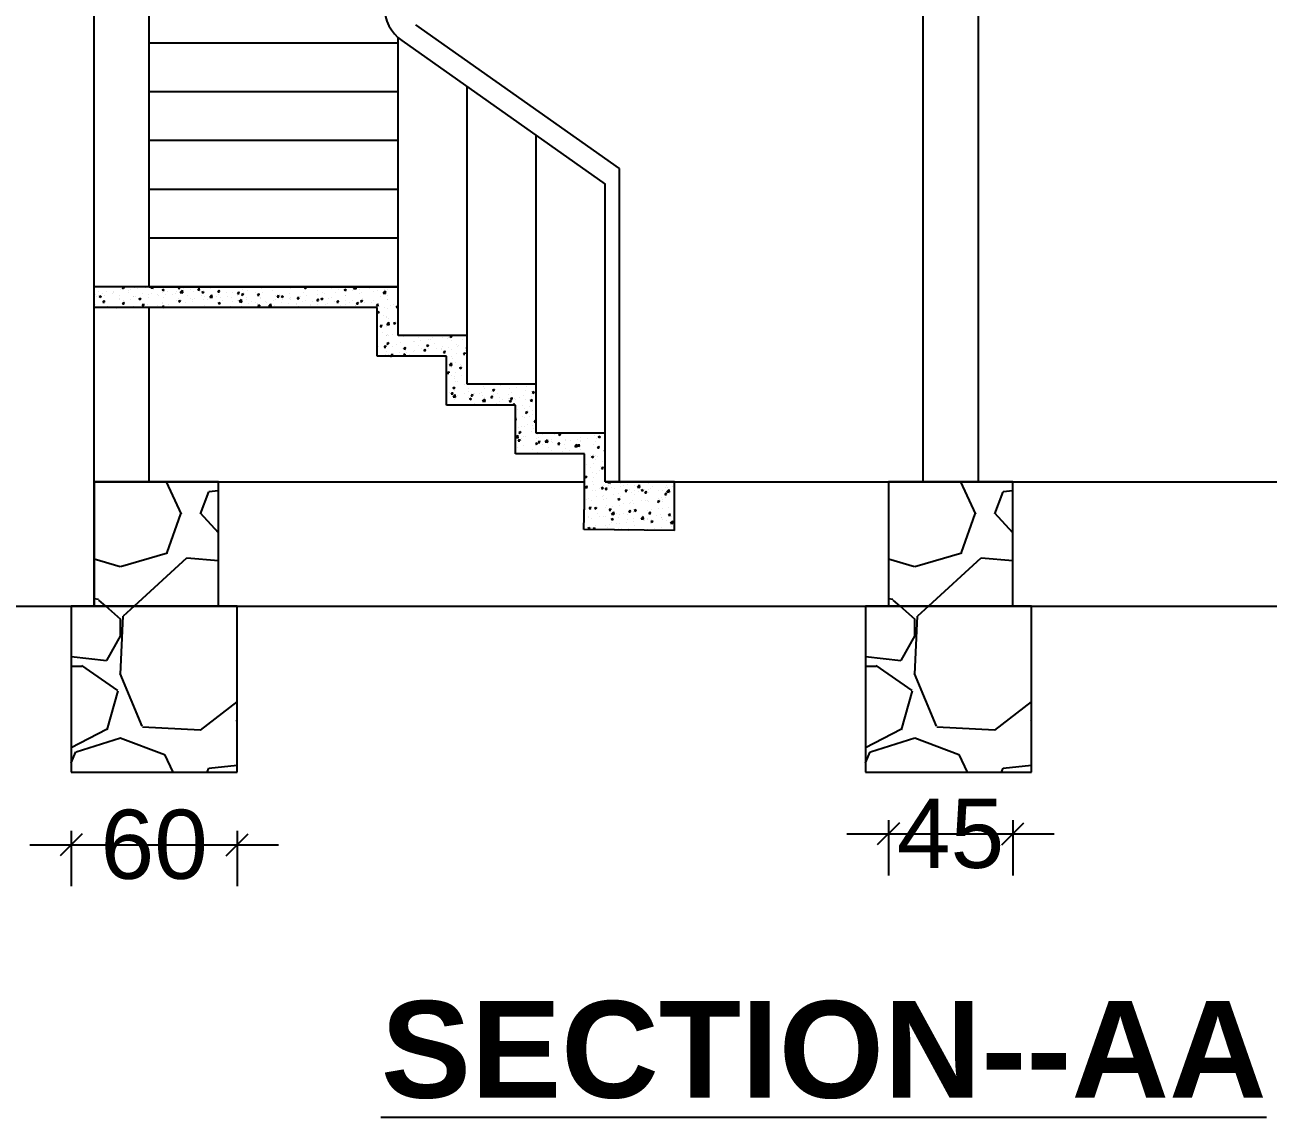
# Model space of a CAD drawing. Header units: metres. Extents: x -55 to 385, y 16 to 159.
# Drawn here: x -27.53 to -23.031, y 67.843 to 71.794 of the extents above; entities that cross this region are included whole.
import ezdxf

# ---------------------------------------------------------------- set-up
doc = ezdxf.new("R2010")
doc.units = ezdxf.units.M
doc.header["$MEASUREMENT"] = 0
doc.styles.get("Standard").update_dxf_attribs({"font": 'ARIAL.TTF'})
doc.styles.add('X', font='arialbd.ttf', dxfattribs={"height": 20})

# ---------------------------------------------------------------- blocks, each defined once
blk = doc.blocks.new('_Oblique')
at = {"color": 0, "linetype": 'ByBlock', "lineweight": -2}
blk.add_line((-0.5, -0.5), (0.5, 0.5), dxfattribs=at)

msp = doc.modelspace()

# ---------------------------------------------------------------- linework, layer by layer
for p, q in [((-27.27955, 69.69066), (-27.27955, 73.04066)), ((-27.07955, 70.84654), (-27.07955, 73.04066)), ((-24.27956, 70.14066), (-24.27956, 73.04066)), ((-24.07956, 70.14066), (-24.07956, 73.04066)), ((-26.11605, 71.79352), (-25.37955, 71.27364)), ((-27.07955, 71.72889), (-26.17955, 71.72889)), ((-26.17955, 70.84654), (-26.17955, 71.74776)), ((-26.16605, 71.73701), (-25.42955, 71.21713)), ((-27.07955, 71.55242), (-26.17955, 71.55242)), ((-25.92955, 70.67007), (-25.92955, 71.57007)), ((-25.67955, 70.4936), (-25.67955, 71.3936)), ((-27.07955, 71.37595), (-26.17955, 71.37595)), ((-25.37955, 71.27364), (-25.37955, 70.14066)), ((-25.42955, 70.31713), (-25.42955, 71.21713)), ((-25.42955, 70.14066), (-25.42955, 71.21713)), ((-27.07955, 71.19948), (-26.17955, 71.19948)), ((-27.07955, 71.02301), (-26.17955, 71.02301)), ((-26.17955, 70.84654), (-27.27955, 70.84654)), ((-27.27327, 70.81981), (-27.27327, 70.81981)), ((-27.26975, 70.81238), (-27.26975, 70.81238)), ((-27.26303, 70.82873), (-27.26303, 70.82873)), ((-27.26131, 70.81052), (-27.25431, 70.8132)), ((-27.26131, 70.81052), (-27.25634, 70.80716)), ((-27.25627, 70.80728), (-27.25424, 70.81332)), ((-27.24824, 70.82311), (-27.24824, 70.82311)), ((-27.24195, 70.81529), (-27.24195, 70.81529)), ((-27.23582, 70.82935), (-27.23582, 70.82935)), ((-27.21144, 70.8224), (-27.21144, 70.8224)), ((-27.21036, 70.8281), (-27.21036, 70.8281)), ((-27.20965, 70.82647), (-27.20965, 70.82647)), ((-27.18857, 70.81304), (-27.18857, 70.81304)), ((-27.18448, 70.83639), (-27.18448, 70.83639)), ((-27.17729, 70.84277), (-27.17029, 70.84546)), ((-27.17729, 70.84277), (-27.17232, 70.83941)), ((-27.17225, 70.83953), (-27.17022, 70.84557)), ((-27.15627, 70.82421), (-27.15627, 70.82421)), ((-27.15312, 70.83241), (-27.15312, 70.83241)), ((-27.14721, 70.83641), (-27.14721, 70.83641)), ((-27.13518, 70.81078), (-27.13518, 70.81078)), ((-27.13518, 70.8095), (-27.13518, 70.8095)), ((-27.13396, 70.84279), (-27.13396, 70.84279)), ((-27.12916, 70.81045), (-27.12916, 70.81045)), ((-27.12217, 70.83971), (-27.12217, 70.83971)), ((-27.10289, 70.82196), (-27.10289, 70.82196)), ((-27.0948, 70.84242), (-27.0948, 70.84242)), ((-27.0843, 70.84469), (-27.0843, 70.84469)), ((-27.08324, 70.817), (-27.08324, 70.817)), ((-27.0818, 70.80853), (-27.0818, 70.80853)), ((-27.07955, 70.84654), (-26.17955, 70.84654)), ((-27.07955, 70.84654), (-26.17955, 70.84654)), ((-27.07955, 70.84654), (-26.17955, 70.84654)), ((-27.07421, 70.84209), (-27.06994, 70.84654)), ((-27.07421, 70.84209), (-27.06532, 70.84071)), ((-27.07084, 70.82046), (-27.07084, 70.82046)), ((-27.06525, 70.8408), (-27.06591, 70.84654)), ((-27.0495, 70.8197), (-27.0495, 70.8197)), ((-27.04745, 70.81357), (-27.04745, 70.81357)), ((-27.03358, 70.83476), (-27.02658, 70.83745)), ((-27.03358, 70.83476), (-27.0286, 70.8314)), ((-27.0319, 70.82404), (-27.0319, 70.82404)), ((-27.02853, 70.83152), (-27.02651, 70.83756)), ((-27.02842, 70.80627), (-27.02842, 70.80627)), ((-27.02242, 70.81686), (-27.02242, 70.81686)), ((-27.01252, 70.83047), (-27.01252, 70.83047)), ((-26.99612, 70.81745), (-26.99612, 70.81745)), ((-26.98455, 70.82185), (-26.98455, 70.82185)), ((-26.98139, 70.83044), (-26.98139, 70.83044)), ((-26.97521, 70.84106), (-26.97061, 70.84654)), ((-26.97521, 70.84106), (-26.96923, 70.84054)), ((-26.96916, 70.84066), (-26.97025, 70.84654)), ((-26.96749, 70.82554), (-26.9597, 70.83366)), ((-26.96749, 70.82554), (-26.95859, 70.82416)), ((-26.95852, 70.82424), (-26.95963, 70.83374)), ((-26.9542, 70.84048), (-26.9542, 70.84048)), ((-26.94274, 70.81519), (-26.94274, 70.81519)), ((-26.92945, 70.83794), (-26.92945, 70.83794)), ((-26.92139, 70.83016), (-26.92139, 70.83016)), ((-26.90348, 70.83479), (-26.89866, 70.84053)), ((-26.90348, 70.83479), (-26.8975, 70.83426)), ((-26.89743, 70.83438), (-26.89859, 70.84065)), ((-26.89636, 70.83346), (-26.89636, 70.83346)), ((-26.88986, 70.82675), (-26.88286, 70.82944)), ((-26.88986, 70.82675), (-26.88489, 70.8234)), ((-26.88936, 70.81294), (-26.88936, 70.81294)), ((-26.88482, 70.82351), (-26.88279, 70.82955)), ((-26.87932, 70.81169), (-26.87932, 70.81169)), ((-26.87811, 70.84498), (-26.87811, 70.84498)), ((-26.86076, 70.80899), (-26.85297, 70.81711)), ((-26.86076, 70.80899), (-26.85187, 70.80761)), ((-26.85848, 70.83844), (-26.85848, 70.83844)), ((-26.85769, 70.8155), (-26.85769, 70.8155)), ((-26.8518, 70.80769), (-26.8529, 70.81719)), ((-26.83597, 70.81068), (-26.83597, 70.81068)), ((-26.83176, 70.82851), (-26.82693, 70.83426)), ((-26.83176, 70.82851), (-26.82578, 70.82799)), ((-26.82881, 70.81809), (-26.82881, 70.81809)), ((-26.82571, 70.82811), (-26.82686, 70.83437)), ((-26.82164, 70.80732), (-26.82164, 70.80732)), ((-26.79937, 70.82551), (-26.79937, 70.82551)), ((-26.7966, 70.81061), (-26.7966, 70.81061)), ((-26.78259, 70.80843), (-26.78259, 70.80843)), ((-26.77687, 70.82559), (-26.77687, 70.82559)), ((-26.76003, 70.82224), (-26.75521, 70.82798)), ((-26.76003, 70.82224), (-26.75405, 70.82171)), ((-26.75873, 70.8156), (-26.75873, 70.8156)), ((-26.75398, 70.82183), (-26.75514, 70.8281)), ((-26.74615, 70.81874), (-26.73915, 70.82143)), ((-26.74615, 70.81874), (-26.74118, 70.81539)), ((-26.74111, 70.8155), (-26.73908, 70.82155)), ((-26.74105, 70.83552), (-26.74105, 70.83552)), ((-26.72921, 70.80617), (-26.72921, 70.80617)), ((-26.72553, 70.83263), (-26.72553, 70.83263)), ((-26.69557, 70.82391), (-26.69557, 70.82391)), ((-26.6883, 70.81596), (-26.68348, 70.82171)), ((-26.6883, 70.81596), (-26.68233, 70.81544)), ((-26.68226, 70.81556), (-26.68341, 70.82182)), ((-26.68273, 70.84553), (-26.68273, 70.84553)), ((-26.67502, 70.83903), (-26.67502, 70.83903)), ((-26.67054, 70.82721), (-26.67054, 70.82721)), ((-26.63267, 70.8322), (-26.63267, 70.8322)), ((-26.62429, 70.81324), (-26.62429, 70.81324)), ((-26.62308, 70.84653), (-26.62308, 70.84653)), ((-26.61658, 70.80969), (-26.61176, 70.81543)), ((-26.61658, 70.80969), (-26.6106, 70.80916)), ((-26.61053, 70.80928), (-26.61169, 70.81555)), ((-26.60244, 70.81073), (-26.59544, 70.81342)), ((-26.60244, 70.81073), (-26.59746, 70.80738)), ((-26.59739, 70.80749), (-26.59537, 70.81354)), ((-26.57295, 70.82028), (-26.57295, 70.82028)), ((-26.56951, 70.84051), (-26.56951, 70.84051)), ((-26.54485, 70.80341), (-26.54003, 70.80916)), ((-26.54448, 70.84381), (-26.54448, 70.84381)), ((-26.5388, 70.803), (-26.53996, 70.80927)), ((-26.53291, 70.80935), (-26.53291, 70.80935)), ((-26.52244, 70.82669), (-26.52244, 70.82669)), ((-26.51842, 70.84299), (-26.51141, 70.84567)), ((-26.51842, 70.84299), (-26.51344, 70.83963)), ((-26.51337, 70.83975), (-26.51134, 70.84579)), ((-26.51191, 70.81589), (-26.51191, 70.81589)), ((-26.4705, 70.83418), (-26.4705, 70.83418)), ((-26.46976, 70.81767), (-26.46976, 70.81767)), ((-26.45359, 70.8259), (-26.45359, 70.8259)), ((-26.44472, 70.82096), (-26.44472, 70.82096)), ((-26.44283, 70.84599), (-26.44283, 70.84599)), ((-26.42037, 70.80794), (-26.42037, 70.80794)), ((-26.41916, 70.84122), (-26.41916, 70.84122)), ((-26.40685, 70.82595), (-26.40685, 70.82595)), ((-26.39527, 70.83591), (-26.39527, 70.83591)), ((-26.38944, 70.84374), (-26.38944, 70.84374)), ((-26.3747, 70.83498), (-26.3677, 70.83767)), ((-26.3747, 70.83498), (-26.36973, 70.83162)), ((-26.37131, 70.81396), (-26.37131, 70.81396)), ((-26.36986, 70.81434), (-26.36986, 70.81434)), ((-26.36966, 70.83174), (-26.36763, 70.83778)), ((-26.34369, 70.83426), (-26.34369, 70.83426)), ((-26.3404, 70.84019), (-26.33431, 70.84654)), ((-26.3404, 70.84019), (-26.33151, 70.83881)), ((-26.33695, 70.84592), (-26.33695, 70.84592)), ((-26.33606, 70.84148), (-26.33606, 70.84148)), ((-26.33143, 70.8389), (-26.33232, 70.84654)), ((-26.31866, 70.83756), (-26.31866, 70.83756)), ((-26.31792, 70.82183), (-26.31792, 70.82183)), ((-26.31299, 70.82397), (-26.31299, 70.82397)), ((-26.28268, 70.83923), (-26.28268, 70.83923)), ((-26.28079, 70.84254), (-26.28079, 70.84254)), ((-26.26658, 70.82888), (-26.26658, 70.82888)), ((-26.25467, 70.83398), (-26.25467, 70.83398)), ((-26.24394, 70.81142), (-26.24394, 70.81142)), ((-26.23368, 70.82364), (-26.22589, 70.83176)), ((-26.23368, 70.82364), (-26.22478, 70.82226)), ((-26.23099, 70.82697), (-26.22399, 70.82966)), ((-26.23099, 70.82697), (-26.22602, 70.82361)), ((-26.2293, 70.83697), (-26.2293, 70.83697)), ((-26.22595, 70.82373), (-26.22392, 70.82977)), ((-26.22471, 70.82234), (-26.22582, 70.83184)), ((-26.2189, 70.81471), (-26.2189, 70.81471)), ((-26.21607, 70.83528), (-26.21607, 70.83528)), ((-26.19635, 70.84399), (-26.19635, 70.84399)), ((-26.18103, 70.8197), (-26.18103, 70.8197)), ((-26.17955, 70.67007), (-26.17955, 70.84654)), ((-26.25455, 70.77154), (-27.27955, 70.77154)), ((-27.27454, 70.78367), (-27.27454, 70.78367)), ((-27.24824, 70.79094), (-27.24342, 70.79669)), ((-27.24824, 70.79094), (-27.24226, 70.79042)), ((-27.24579, 70.79043), (-27.24579, 70.79043)), ((-27.24219, 70.79054), (-27.24335, 70.79681)), ((-27.23704, 70.79606), (-27.23704, 70.79606)), ((-27.23667, 70.78866), (-27.23667, 70.78866)), ((-27.22955, 70.77564), (-27.22955, 70.77564)), ((-27.19826, 70.77154), (-27.19462, 70.77294)), ((-27.19506, 70.77154), (-27.19455, 70.77306)), ((-27.18747, 70.80044), (-27.18747, 70.80044)), ((-27.18569, 70.8031), (-27.18569, 70.8031)), ((-27.17651, 70.78467), (-27.17169, 70.79041)), ((-27.17651, 70.78467), (-27.17053, 70.78415)), ((-27.17616, 70.77338), (-27.17616, 70.77338)), ((-27.17352, 70.79697), (-27.17352, 70.79697)), ((-27.17046, 70.78426), (-27.17162, 70.79053)), ((-27.14848, 70.80027), (-27.14848, 70.80027)), ((-27.1364, 70.77621), (-27.1364, 70.77621)), ((-27.1176, 70.80251), (-27.1106, 70.80519)), ((-27.1176, 70.80251), (-27.11263, 70.79915)), ((-27.11256, 70.79927), (-27.11053, 70.80531)), ((-27.11061, 70.80525), (-27.11061, 70.80525)), ((-27.10478, 70.77839), (-27.09996, 70.78414)), ((-27.10478, 70.77839), (-27.09881, 70.77787)), ((-27.09874, 70.77799), (-27.09989, 70.78426)), ((-27.09096, 70.77545), (-27.09096, 70.77545)), ((-27.08446, 70.78371), (-27.08446, 70.78371)), ((-27.07955, 70.14066), (-27.07955, 70.77154)), ((-27.07376, 70.77412), (-27.07376, 70.77412)), ((-27.04873, 70.77742), (-27.04873, 70.77742)), ((-27.03311, 70.79075), (-27.03311, 70.79075)), ((-27.03306, 70.77212), (-27.02824, 70.77786)), ((-27.03306, 70.77212), (-27.02708, 70.7716)), ((-27.03265, 70.78546), (-27.03265, 70.78546)), ((-27.02701, 70.77171), (-27.02817, 70.77798)), ((-27.01085, 70.78241), (-27.01085, 70.78241)), ((-26.9826, 70.79715), (-26.9826, 70.79715)), ((-26.97504, 70.80402), (-26.97504, 70.80402)), ((-26.97433, 70.79547), (-26.97433, 70.79547)), ((-26.97389, 70.7945), (-26.96689, 70.79719)), ((-26.97389, 70.7945), (-26.96891, 70.79114)), ((-26.96884, 70.79126), (-26.96681, 70.7973)), ((-26.95655, 70.77154), (-26.95651, 70.77159)), ((-26.95641, 70.77154), (-26.95644, 70.77171)), ((-26.9477, 70.79072), (-26.9477, 70.79072)), ((-26.93067, 70.80465), (-26.93067, 70.80465)), ((-26.92266, 70.79402), (-26.92266, 70.79402)), ((-26.92165, 70.80176), (-26.92165, 70.80176)), ((-26.91601, 70.80549), (-26.91601, 70.80549)), ((-26.88479, 70.799), (-26.88479, 70.799)), ((-26.88054, 70.7784), (-26.88054, 70.7784)), ((-26.86827, 70.7995), (-26.86827, 70.7995)), ((-26.83017, 70.78649), (-26.82317, 70.78918)), ((-26.83017, 70.78649), (-26.8252, 70.78313)), ((-26.83003, 70.7848), (-26.83003, 70.7848)), ((-26.82513, 70.78325), (-26.8231, 70.78929)), ((-26.81489, 70.79725), (-26.81489, 70.79725)), ((-26.78504, 70.77616), (-26.78504, 70.77616)), ((-26.77809, 70.7923), (-26.77809, 70.7923)), ((-26.76151, 70.79499), (-26.76151, 70.79499)), ((-26.75404, 70.79244), (-26.74625, 70.80055)), ((-26.75404, 70.79244), (-26.74515, 70.79106)), ((-26.74507, 70.79114), (-26.74618, 70.80064)), ((-26.74518, 70.77585), (-26.74518, 70.77585)), ((-26.72674, 70.79934), (-26.72674, 70.79934)), ((-26.72188, 70.78447), (-26.72188, 70.78447)), ((-26.70813, 70.79274), (-26.70813, 70.79274)), ((-26.69685, 70.78777), (-26.69685, 70.78777)), ((-26.68686, 70.78586), (-26.68686, 70.78586)), ((-26.68646, 70.77848), (-26.67946, 70.78117)), ((-26.68646, 70.77848), (-26.68149, 70.77512)), ((-26.68142, 70.77524), (-26.67939, 70.78128)), ((-26.67745, 70.77246), (-26.67745, 70.77246)), ((-26.67623, 70.80575), (-26.67623, 70.80575)), ((-26.67583, 70.80392), (-26.67583, 70.80392)), ((-26.65897, 70.79275), (-26.65897, 70.79275)), ((-26.65474, 70.79048), (-26.65474, 70.79048)), ((-26.64732, 70.77588), (-26.63953, 70.784)), ((-26.64732, 70.77588), (-26.63842, 70.7745)), ((-26.63835, 70.77459), (-26.63945, 70.78409)), ((-26.62854, 70.79587), (-26.62854, 70.79587)), ((-26.62551, 70.77995), (-26.62551, 70.77995)), ((-26.62245, 70.80166), (-26.62245, 70.80166)), ((-26.60458, 70.77391), (-26.60458, 70.77391)), ((-26.60136, 70.78823), (-26.60136, 70.78823)), ((-26.59582, 70.80107), (-26.59582, 70.80107)), ((-26.57417, 70.78699), (-26.57417, 70.78699)), ((-26.57078, 70.80437), (-26.57078, 70.80437)), ((-26.57023, 70.80588), (-26.57023, 70.80588)), ((-26.56906, 70.7994), (-26.56906, 70.7994)), ((-26.54798, 70.78597), (-26.54798, 70.78597)), ((-26.54626, 70.78392), (-26.54626, 70.78392)), ((-26.54485, 70.80341), (-26.53887, 70.80289)), ((-26.53996, 70.77154), (-26.53575, 70.77316)), ((-26.53626, 70.77154), (-26.53568, 70.77327)), ((-26.52366, 70.7934), (-26.52366, 70.7934)), ((-26.51568, 70.79715), (-26.51568, 70.79715)), ((-26.49606, 70.77822), (-26.49606, 70.77822)), ((-26.4946, 70.78372), (-26.4946, 70.78372)), ((-26.48795, 70.79394), (-26.48795, 70.79394)), ((-26.47313, 70.79714), (-26.4683, 70.80288)), ((-26.47313, 70.79714), (-26.46715, 70.79661)), ((-26.47172, 70.80089), (-26.47172, 70.80089)), ((-26.47103, 70.78152), (-26.47103, 70.78152)), ((-26.46708, 70.79673), (-26.46823, 70.803)), ((-26.4623, 70.79489), (-26.4623, 70.79489)), ((-26.45873, 70.80272), (-26.45172, 70.80541)), ((-26.45873, 70.80272), (-26.45375, 70.79937)), ((-26.45368, 70.79949), (-26.45165, 70.80553)), ((-26.44121, 70.78146), (-26.44121, 70.78146)), ((-26.43316, 70.78651), (-26.43316, 70.78651)), ((-26.42963, 70.80395), (-26.42963, 70.80395)), ((-26.42159, 70.77465), (-26.42159, 70.77465)), ((-26.40892, 70.79264), (-26.40892, 70.79264)), ((-26.4014, 70.79086), (-26.39658, 70.79661)), ((-26.4014, 70.79086), (-26.39542, 70.79034)), ((-26.39535, 70.79045), (-26.39651, 70.79672)), ((-26.38783, 70.77921), (-26.38783, 70.77921)), ((-26.37108, 70.78105), (-26.37108, 70.78105)), ((-26.37, 70.79482), (-26.37, 70.79482)), ((-26.35553, 70.79038), (-26.35553, 70.79038)), ((-26.34497, 70.79812), (-26.34497, 70.79812)), ((-26.33445, 70.77695), (-26.33445, 70.77695)), ((-26.33312, 70.77896), (-26.33312, 70.77896)), ((-26.32967, 70.78459), (-26.32485, 70.79033)), ((-26.32967, 70.78459), (-26.3237, 70.78406)), ((-26.32363, 70.78418), (-26.32478, 70.79045)), ((-26.31914, 70.78855), (-26.31914, 70.78855)), ((-26.31501, 70.79472), (-26.30801, 70.7974)), ((-26.31501, 70.79472), (-26.31004, 70.79136)), ((-26.30997, 70.79148), (-26.30794, 70.79752)), ((-26.30709, 70.8031), (-26.30709, 70.8031)), ((-26.30215, 70.78813), (-26.30215, 70.78813)), ((-26.28107, 70.77469), (-26.28107, 70.77469)), ((-26.2748, 70.78897), (-26.2748, 70.78897)), ((-26.27025, 70.77198), (-26.27025, 70.77198)), ((-26.2678, 70.79559), (-26.2678, 70.79559)), ((-26.25795, 70.77831), (-26.25313, 70.78406)), ((-26.25795, 70.77831), (-26.25197, 70.77779)), ((-26.25455, 70.59507), (-26.25455, 70.77154)), ((-26.2519, 70.7779), (-26.25306, 70.78417)), ((-26.24877, 70.78587), (-26.24877, 70.78587)), ((-26.24521, 70.77527), (-26.24521, 70.77527)), ((-26.22768, 70.77244), (-26.22768, 70.77244)), ((-26.2185, 70.7687), (-26.2185, 70.7687)), ((-26.21729, 70.80199), (-26.21729, 70.80199)), ((-26.21648, 70.79898), (-26.21648, 70.79898)), ((-26.20734, 70.78026), (-26.20734, 70.78026)), ((-26.19539, 70.78362), (-26.19539, 70.78362)), ((-26.18622, 70.77204), (-26.1814, 70.77778)), ((-26.18622, 70.77204), (-26.18024, 70.77151)), ((-26.18017, 70.77163), (-26.18133, 70.7779)), ((-26.25455, 70.75475), (-26.24832, 70.75714)), ((-26.25455, 70.75393), (-26.25035, 70.7511)), ((-26.25028, 70.75121), (-26.24825, 70.75726)), ((-26.23365, 70.74082), (-26.23365, 70.74082)), ((-26.22061, 70.73932), (-26.22061, 70.73932)), ((-26.22042, 70.70968), (-26.21263, 70.71779)), ((-26.21972, 70.73541), (-26.21972, 70.73541)), ((-26.21528, 70.73279), (-26.21528, 70.73279)), ((-26.21145, 70.70838), (-26.21256, 70.71788)), ((-26.19665, 70.71736), (-26.19665, 70.71736)), ((-26.19563, 70.71419), (-26.18863, 70.71688)), ((-26.19059, 70.71095), (-26.18856, 70.717)), ((-26.24407, 70.70309), (-26.23925, 70.70884)), ((-26.24407, 70.70309), (-26.23809, 70.70257)), ((-26.23802, 70.70268), (-26.23918, 70.70895)), ((-26.23476, 70.68169), (-26.23476, 70.68169)), ((-26.22093, 70.70212), (-26.22093, 70.70212)), ((-26.22042, 70.70968), (-26.21153, 70.7083)), ((-26.21677, 70.67235), (-26.21677, 70.67235)), ((-26.19807, 70.67354), (-26.19807, 70.67354)), ((-26.1968, 70.70969), (-26.1968, 70.70969)), ((-26.19563, 70.71419), (-26.19066, 70.71084)), ((-26.18137, 70.67943), (-26.18137, 70.67943)), ((-26.24941, 70.63081), (-26.24941, 70.63081)), ((-26.2302, 70.62787), (-26.22538, 70.63362)), ((-26.2302, 70.62787), (-26.22422, 70.62735)), ((-26.22415, 70.62747), (-26.22531, 70.63373)), ((-26.22438, 70.6341), (-26.22438, 70.6341)), ((-26.22337, 70.63554), (-26.22337, 70.63554)), ((-26.2231, 70.67025), (-26.2231, 70.67025)), ((-26.22215, 70.66883), (-26.22215, 70.66883)), ((-26.21996, 70.64168), (-26.21296, 70.64436)), ((-26.21996, 70.64168), (-26.21499, 70.63832)), ((-26.21492, 70.63844), (-26.21289, 70.64448)), ((-26.21367, 70.66825), (-26.21367, 70.66825)), ((-26.20127, 70.6286), (-26.20127, 70.6286)), ((-26.1865, 70.63909), (-26.1865, 70.63909)), ((-25.92955, 70.67007), (-26.17955, 70.67007)), ((-26.17143, 70.64304), (-26.17143, 70.64304)), ((-26.16029, 70.666), (-26.16029, 70.666)), ((-26.15847, 70.6216), (-26.15365, 70.62734)), ((-26.15242, 70.62119), (-26.15358, 70.62746)), ((-26.14789, 70.62634), (-26.14789, 70.62634)), ((-26.12335, 70.6474), (-26.12335, 70.6474)), ((-26.12008, 70.65008), (-26.12008, 70.65008)), ((-26.10691, 70.66374), (-26.10691, 70.66374)), ((-26.10427, 70.63271), (-26.10427, 70.63271)), ((-26.09831, 70.6507), (-26.09831, 70.6507)), ((-26.07625, 70.63367), (-26.06925, 70.63636)), ((-26.07625, 70.63367), (-26.07128, 70.63031)), ((-26.07121, 70.63043), (-26.06918, 70.63647)), ((-26.06957, 70.65648), (-26.06957, 70.65648)), ((-26.06044, 70.65569), (-26.06044, 70.65569)), ((-26.05352, 70.66149), (-26.05352, 70.66149)), ((-26.04595, 70.64272), (-26.04595, 70.64272)), ((-26.01885, 70.63069), (-26.01885, 70.63069)), ((-26.01763, 70.66398), (-26.01763, 70.66398)), ((-26.00014, 70.65923), (-26.00014, 70.65923)), ((-25.99856, 70.62786), (-25.99856, 70.62786)), ((-25.99729, 70.664), (-25.99729, 70.664)), ((-25.99223, 70.66592), (-25.98523, 70.66861)), ((-25.99223, 70.66592), (-25.98725, 70.66257)), ((-25.98763, 70.65273), (-25.98763, 70.65273)), ((-25.98718, 70.66268), (-25.98516, 70.66872)), ((-25.97225, 70.6673), (-25.97225, 70.6673)), ((-25.96751, 70.63773), (-25.96751, 70.63773)), ((-25.96367, 70.63077), (-25.96367, 70.63077)), ((-25.96069, 70.63284), (-25.96069, 70.63284)), ((-25.94676, 70.65698), (-25.94676, 70.65698)), ((-25.93254, 70.62566), (-25.92955, 70.62681)), ((-25.92955, 70.4936), (-25.92955, 70.67007)), ((-26.00455, 70.59507), (-26.25455, 70.59507)), ((-26.22458, 70.60225), (-26.22458, 70.60225)), ((-26.2209, 70.61269), (-26.2209, 70.61269)), ((-26.21281, 70.59965), (-26.21281, 70.59965)), ((-26.20716, 70.59571), (-26.19937, 70.60383)), ((-26.20716, 70.59571), (-26.20304, 70.59507)), ((-26.19827, 70.59507), (-26.1993, 70.60391)), ((-26.17264, 70.60975), (-26.17264, 70.60975)), ((-26.16258, 70.6227), (-26.16258, 70.6227)), ((-26.16027, 70.60141), (-26.15327, 70.6041)), ((-26.16027, 70.60141), (-26.1553, 70.59806)), ((-26.15847, 70.6216), (-26.15249, 70.62107)), ((-26.15523, 70.59818), (-26.1532, 70.60422)), ((-26.14966, 70.60796), (-26.14966, 70.60796)), ((-26.13862, 70.60074), (-26.13862, 70.60074)), ((-26.12462, 70.61126), (-26.12462, 70.61126)), ((-26.1213, 70.61679), (-26.1213, 70.61679)), ((-26.0945, 70.62409), (-26.0945, 70.62409)), ((-26.08675, 70.61624), (-26.08675, 70.61624)), ((-26.08674, 70.61532), (-26.08192, 70.62107)), ((-26.08674, 70.61532), (-26.08077, 70.6148)), ((-26.0807, 70.61491), (-26.08185, 70.62118)), ((-26.0803, 70.61075), (-26.0803, 70.61075)), ((-26.07079, 70.62319), (-26.07079, 70.62319)), ((-26.04112, 70.62183), (-26.04112, 70.62183)), ((-26.02359, 70.62456), (-26.02359, 70.62456)), ((-26.02199, 70.62076), (-26.02199, 70.62076)), ((-26.02007, 70.5974), (-26.02007, 70.5974)), ((-26.01502, 70.60905), (-26.0102, 70.61479)), ((-26.01502, 70.60905), (-26.00904, 70.60852)), ((-26.01222, 70.59507), (-26.00956, 70.59609)), ((-26.00897, 70.60864), (-26.01013, 70.61491)), ((-26.00987, 70.59507), (-26.00949, 70.59621)), ((-26.00455, 70.4186), (-26.00455, 70.59507)), ((-25.98774, 70.61958), (-25.98774, 70.61958)), ((-25.98699, 70.5934), (-25.98699, 70.5934)), ((-25.9838, 70.58577), (-25.9838, 70.58577)), ((-25.96872, 70.60444), (-25.96872, 70.60444)), ((-25.94329, 70.60277), (-25.93847, 70.60852)), ((-25.94329, 70.60277), (-25.93732, 70.60225)), ((-25.93725, 70.60236), (-25.9384, 70.60863)), ((-25.93436, 70.61732), (-25.93436, 70.61732)), ((-25.93254, 70.62566), (-25.92955, 70.62364)), ((-26.00114, 70.53383), (-25.99632, 70.53957)), ((-25.9951, 70.53342), (-25.99625, 70.53969)), ((-25.99371, 70.56261), (-25.98592, 70.57073)), ((-25.99371, 70.56261), (-25.98482, 70.56123)), ((-25.98613, 70.55505), (-25.98613, 70.55505)), ((-25.98475, 70.56131), (-25.98585, 70.57081)), ((-25.97116, 70.53786), (-25.97116, 70.53786)), ((-25.96994, 70.57115), (-25.96994, 70.57115)), ((-25.95687, 70.55314), (-25.94987, 70.55583)), ((-25.95687, 70.55314), (-25.95189, 70.54979)), ((-25.95383, 70.56622), (-25.95383, 70.56622)), ((-25.95182, 70.5499), (-25.9498, 70.55595)), ((-25.95015, 70.56227), (-25.95015, 70.56227)), ((-25.93275, 70.55279), (-25.93275, 70.55279)), ((-26.00114, 70.53383), (-25.99517, 70.5333)), ((-25.98792, 70.5261), (-25.98792, 70.5261)), ((-25.97645, 70.52283), (-25.97645, 70.52283)), ((-25.97373, 70.51539), (-25.97373, 70.51539)), ((-25.97237, 70.50457), (-25.97237, 70.50457)), ((-25.96396, 70.50414), (-25.96396, 70.50414)), ((-25.95142, 70.52613), (-25.95142, 70.52613)), ((-25.93985, 70.49167), (-25.93985, 70.49167)), ((-25.92961, 70.53611), (-25.92961, 70.53611)), ((-25.67955, 70.4936), (-25.92955, 70.4936)), ((-25.81979, 70.49222), (-25.81979, 70.49222)), ((-25.67955, 70.31713), (-25.67955, 70.4936)), ((-26.00403, 70.44725), (-26.00403, 70.44725)), ((-26.00276, 70.48339), (-26.00276, 70.48339)), ((-25.9932, 70.46429), (-25.9932, 70.46429)), ((-25.98727, 70.45861), (-25.98245, 70.46435)), ((-25.98727, 70.45861), (-25.98129, 70.45809)), ((-25.98409, 70.45914), (-25.98409, 70.45914)), ((-25.98122, 70.4582), (-25.98238, 70.46447)), ((-25.9812, 70.48063), (-25.9742, 70.48332)), ((-25.9812, 70.48063), (-25.97623, 70.47727)), ((-25.98045, 70.44864), (-25.97267, 70.45676)), ((-25.98045, 70.44864), (-25.97156, 70.44727)), ((-25.97772, 70.48669), (-25.97772, 70.48669)), ((-25.97616, 70.47739), (-25.97413, 70.48343)), ((-25.97359, 70.47128), (-25.97359, 70.47128)), ((-25.97149, 70.44735), (-25.97259, 70.45685)), ((-25.97212, 70.45086), (-25.97212, 70.45086)), ((-25.96616, 70.45223), (-25.96616, 70.45223)), ((-25.93982, 70.46204), (-25.93982, 70.46204)), ((-25.92577, 70.46915), (-25.92577, 70.46915)), ((-25.92308, 70.47769), (-25.92308, 70.47769)), ((-25.91873, 70.4486), (-25.91873, 70.4486)), ((-25.91554, 70.45233), (-25.91072, 70.45808)), ((-25.91554, 70.45233), (-25.90957, 70.45181)), ((-25.9095, 70.45193), (-25.91065, 70.45819)), ((-25.903, 70.46055), (-25.903, 70.46055)), ((-25.88644, 70.45978), (-25.88644, 70.45978)), ((-25.87797, 70.46384), (-25.87797, 70.46384)), ((-25.87235, 70.45189), (-25.87235, 70.45189)), ((-25.87114, 70.48518), (-25.87114, 70.48518)), ((-25.86745, 70.47916), (-25.86745, 70.47916)), ((-25.86535, 70.44635), (-25.86535, 70.44635)), ((-25.84382, 70.44606), (-25.839, 70.4518)), ((-25.8401, 70.46883), (-25.8401, 70.46883)), ((-25.83777, 70.44565), (-25.83893, 70.45192)), ((-25.83749, 70.47262), (-25.83049, 70.47531)), ((-25.83749, 70.47262), (-25.83251, 70.46927)), ((-25.83305, 70.45753), (-25.83305, 70.45753)), ((-25.83244, 70.46938), (-25.83042, 70.47542)), ((-25.82101, 70.45894), (-25.82101, 70.45894)), ((-25.80913, 70.48917), (-25.80913, 70.48917)), ((-25.77967, 70.45527), (-25.77967, 70.45527)), ((-25.77694, 70.47714), (-25.77694, 70.47714)), ((-25.7705, 70.46534), (-25.7705, 70.46534)), ((-25.75191, 70.48044), (-25.75191, 70.48044)), ((-25.72629, 70.45301), (-25.72629, 70.45301)), ((-25.71856, 70.47283), (-25.71856, 70.47283)), ((-25.71403, 70.48542), (-25.71403, 70.48542)), ((-25.69663, 70.44952), (-25.69663, 70.44952)), ((-25.69377, 70.46461), (-25.68677, 70.4673)), ((-25.69377, 70.46461), (-25.6888, 70.46126)), ((-25.68873, 70.46137), (-25.6867, 70.46741)), ((-25.75455, 70.4186), (-26.00455, 70.4186)), ((-25.9748, 70.43799), (-25.9748, 70.43799)), ((-25.92931, 70.42111), (-25.92931, 70.42111)), ((-25.92429, 70.4444), (-25.92429, 70.4444)), ((-25.92151, 70.44037), (-25.91451, 70.44306)), ((-25.92151, 70.44037), (-25.91654, 70.43701)), ((-25.91647, 70.43713), (-25.91444, 70.44317)), ((-25.90428, 70.4244), (-25.90428, 70.4244)), ((-25.87373, 70.43209), (-25.86594, 70.44021)), ((-25.87373, 70.43209), (-25.86484, 70.43071)), ((-25.87357, 70.4186), (-25.87357, 70.4186)), ((-25.87158, 70.41949), (-25.87158, 70.41949)), ((-25.8664, 70.42939), (-25.8664, 70.42939)), ((-25.86476, 70.4308), (-25.86587, 70.44029)), ((-25.84382, 70.44606), (-25.83784, 70.44553)), ((-25.82223, 70.42565), (-25.82223, 70.42565)), ((-25.81326, 70.4295), (-25.81326, 70.4295)), ((-25.81197, 70.44409), (-25.81197, 70.44409)), ((-25.80325, 70.4377), (-25.80325, 70.4377)), ((-25.77821, 70.441), (-25.77821, 70.441)), ((-25.7778, 70.43236), (-25.77079, 70.43505)), ((-25.7778, 70.43236), (-25.77282, 70.429)), ((-25.77275, 70.42912), (-25.77072, 70.43516)), ((-25.77209, 70.43978), (-25.76727, 70.44553)), ((-25.77209, 70.43978), (-25.76611, 70.43926)), ((-25.77172, 70.43205), (-25.77172, 70.43205)), ((-25.76604, 70.43938), (-25.7672, 70.44564)), ((-25.76407, 70.4186), (-25.75922, 70.42366)), ((-25.75855, 70.4186), (-25.75915, 70.42374)), ((-25.75859, 70.44184), (-25.75859, 70.44184)), ((-25.75494, 70.43951), (-25.75494, 70.43951)), ((-25.75455, 70.24213), (-25.75455, 70.4186)), ((-25.74618, 70.40218), (-25.74618, 70.40218)), ((-25.74034, 70.44598), (-25.74034, 70.44598)), ((-25.73098, 70.41756), (-25.73098, 70.41756)), ((-25.72099, 70.40626), (-25.72099, 70.40626)), ((-25.71978, 70.43955), (-25.71978, 70.43955)), ((-25.7052, 70.43958), (-25.7052, 70.43958)), ((-25.70349, 70.41486), (-25.70349, 70.41486)), ((-25.70036, 70.43351), (-25.69554, 70.43925)), ((-25.70036, 70.43351), (-25.69439, 70.43298)), ((-25.69432, 70.4331), (-25.69547, 70.43937)), ((-25.75455, 70.36893), (-25.75339, 70.37031)), ((-25.75455, 70.36424), (-25.75224, 70.36404)), ((-25.75217, 70.36416), (-25.75332, 70.37042)), ((-25.75111, 70.37255), (-25.75111, 70.37255)), ((-25.7298, 70.37542), (-25.7298, 70.37542)), ((-25.72221, 70.37297), (-25.72221, 70.37297)), ((-25.71811, 70.3921), (-25.7111, 70.39478)), ((-25.71811, 70.3921), (-25.71313, 70.38874)), ((-25.71306, 70.38886), (-25.71103, 70.3949)), ((-25.70477, 70.37871), (-25.70477, 70.37871)), ((-25.6928, 70.39993), (-25.6928, 70.39993)), ((-25.69279, 70.38256), (-25.69279, 70.38256)), ((-25.68649, 70.35829), (-25.68167, 70.36403)), ((-25.68649, 70.35829), (-25.68051, 70.35777)), ((-25.68044, 70.35788), (-25.6816, 70.36415)), ((-25.74457, 70.33765), (-25.74457, 70.33765)), ((-25.74244, 70.31958), (-25.73544, 70.32227)), ((-25.74244, 70.31958), (-25.73746, 70.31623)), ((-25.73739, 70.31634), (-25.73537, 70.32238)), ((-25.73107, 70.33927), (-25.73107, 70.33927)), ((-25.72342, 70.33968), (-25.72342, 70.33968)), ((-25.71228, 70.34883), (-25.71228, 70.34883)), ((-25.69692, 70.32289), (-25.69692, 70.32289)), ((-25.6932, 70.34426), (-25.6932, 70.34426)), ((-25.69119, 70.3354), (-25.69119, 70.3354)), ((-25.42955, 70.31713), (-25.67955, 70.31713)), ((-25.6733, 70.31343), (-25.6733, 70.31343)), ((-25.65635, 70.31313), (-25.65635, 70.31313)), ((-25.63132, 70.31643), (-25.63132, 70.31643)), ((-25.59872, 70.31157), (-25.59172, 70.31426)), ((-25.59872, 70.31157), (-25.59375, 70.30822)), ((-25.59368, 70.30833), (-25.59165, 70.31438)), ((-25.42955, 70.14066), (-25.42955, 70.31713)), ((-25.75375, 70.30158), (-25.74596, 70.30969)), ((-25.75375, 70.30158), (-25.74486, 70.3002)), ((-25.74478, 70.30028), (-25.74589, 70.30978)), ((-25.74434, 70.28934), (-25.73952, 70.29509)), ((-25.74434, 70.28934), (-25.73836, 70.28882)), ((-25.73829, 70.28894), (-25.73945, 70.29521)), ((-25.73217, 70.298), (-25.73217, 70.298)), ((-25.73128, 70.29093), (-25.73128, 70.29093)), ((-25.72586, 70.2731), (-25.72586, 70.2731)), ((-25.72464, 70.30639), (-25.72464, 70.30639)), ((-25.71951, 70.30482), (-25.71951, 70.30482)), ((-25.68275, 70.27932), (-25.67574, 70.28201)), ((-25.68275, 70.27932), (-25.67777, 70.27596)), ((-25.68266, 70.27369), (-25.68266, 70.27369)), ((-25.67879, 70.29574), (-25.67879, 70.29574)), ((-25.6777, 70.27608), (-25.67567, 70.28212)), ((-25.67451, 70.28014), (-25.67451, 70.28014)), ((-25.67296, 70.30094), (-25.67296, 70.30094)), ((-25.67261, 70.28307), (-25.66779, 70.28881)), ((-25.67261, 70.28307), (-25.66664, 70.28255)), ((-25.66657, 70.28266), (-25.66772, 70.28893)), ((-25.65762, 70.27698), (-25.65762, 70.27698)), ((-25.64702, 70.28503), (-25.63924, 70.29314)), ((-25.64702, 70.28503), (-25.63813, 70.28365)), ((-25.63806, 70.28373), (-25.63916, 70.29323)), ((-25.62541, 70.29349), (-25.62541, 70.29349)), ((-25.624, 70.28654), (-25.624, 70.28654)), ((-25.61975, 70.28197), (-25.61975, 70.28197)), ((-25.61464, 70.31095), (-25.61464, 70.31095)), ((-25.60089, 70.27679), (-25.59607, 70.28254)), ((-25.60089, 70.27679), (-25.59491, 70.27627)), ((-25.59484, 70.27639), (-25.596, 70.28265)), ((-25.57645, 70.27595), (-25.57645, 70.27595)), ((-25.57206, 70.29404), (-25.57206, 70.29404)), ((-25.57202, 70.29123), (-25.57202, 70.29123)), ((-25.5566, 70.29029), (-25.5566, 70.29029)), ((-25.5403, 70.26847), (-25.53251, 70.27659)), ((-25.5403, 70.26847), (-25.53141, 70.26709)), ((-25.53903, 70.27131), (-25.53203, 70.274)), ((-25.53903, 70.27131), (-25.53406, 70.26796)), ((-25.53399, 70.26807), (-25.53196, 70.27411)), ((-25.53133, 70.26718), (-25.53244, 70.27667)), ((-25.53156, 70.29358), (-25.53156, 70.29358)), ((-25.52916, 70.27052), (-25.52434, 70.27626)), ((-25.52916, 70.27052), (-25.52318, 70.27)), ((-25.52312, 70.27011), (-25.52427, 70.27638)), ((-25.52194, 70.26779), (-25.52194, 70.26779)), ((-25.52072, 70.30108), (-25.52072, 70.30108)), ((-25.51864, 70.28898), (-25.51864, 70.28898)), ((-25.51813, 70.28596), (-25.51813, 70.28596)), ((-25.49369, 70.29857), (-25.49369, 70.29857)), ((-25.47143, 70.27419), (-25.47143, 70.27419)), ((-25.47021, 70.30748), (-25.47021, 70.30748)), ((-25.46526, 70.28672), (-25.46526, 70.28672)), ((-25.45981, 70.29597), (-25.45981, 70.29597)), ((-25.45744, 70.26424), (-25.45262, 70.26999)), ((-25.45684, 70.26744), (-25.45684, 70.26744)), ((-25.45501, 70.30356), (-25.44801, 70.30625)), ((-25.45501, 70.30356), (-25.45004, 70.30021)), ((-25.45139, 70.26384), (-25.45255, 70.2701)), ((-25.44997, 70.30032), (-25.44794, 70.30637)), ((-25.43181, 70.27074), (-25.43181, 70.27074)), ((-25.43053, 70.30688), (-25.43053, 70.30688)), ((-25.50455, 70.24213), (-25.75455, 70.24213)), ((-25.75164, 70.2469), (-25.75164, 70.2469)), ((-25.75141, 70.24592), (-25.75141, 70.24592)), ((-25.74581, 70.26537), (-25.74581, 70.26537)), ((-25.69826, 70.24464), (-25.69826, 70.24464)), ((-25.69309, 70.25593), (-25.69309, 70.25593)), ((-25.67573, 70.24685), (-25.67573, 70.24685)), ((-25.64606, 70.24253), (-25.64606, 70.24253)), ((-25.64488, 70.24239), (-25.64488, 70.24239)), ((-25.63477, 70.26594), (-25.63477, 70.26594)), ((-25.62522, 70.25325), (-25.62522, 70.25325)), ((-25.5829, 70.25084), (-25.5829, 70.25084)), ((-25.57328, 70.26075), (-25.57328, 70.26075)), ((-25.55787, 70.25414), (-25.55787, 70.25414)), ((-25.52, 70.25913), (-25.52, 70.25913)), ((-25.50455, 70.06566), (-25.50455, 70.24213)), ((-25.48473, 70.23562), (-25.48473, 70.23562)), ((-25.48315, 70.228), (-25.48315, 70.228)), ((-25.47934, 70.23105), (-25.47234, 70.23374)), ((-25.47934, 70.23105), (-25.47437, 70.22769)), ((-25.4743, 70.22781), (-25.47227, 70.23385)), ((-25.47264, 70.2409), (-25.47264, 70.2409)), ((-25.46394, 70.23631), (-25.46394, 70.23631)), ((-25.46365, 70.22219), (-25.46365, 70.22219)), ((-25.45811, 70.23129), (-25.45811, 70.23129)), ((-25.45744, 70.26424), (-25.45146, 70.26372)), ((-25.43358, 70.25192), (-25.42955, 70.25612)), ((-25.43358, 70.25192), (-25.42955, 70.2513)), ((-25.43135, 70.23337), (-25.43135, 70.23337)), ((-25.4983, 70.20434), (-25.4983, 70.20434)), ((-25.48442, 70.19185), (-25.48442, 70.19185)), ((-25.47386, 70.20761), (-25.47386, 70.20761)), ((-25.45125, 70.18253), (-25.45125, 70.18253)), ((-25.44655, 70.19684), (-25.44655, 70.19684)), ((-25.44356, 70.18902), (-25.43874, 70.19477)), ((-25.44356, 70.18902), (-25.43758, 70.1885)), ((-25.43998, 70.21435), (-25.43998, 70.21435)), ((-25.43751, 70.18862), (-25.43867, 70.19488)), ((-27.27955, 70.14066), (-25.50455, 70.14066)), ((-26.82955, 70.14066), (-27.27955, 70.14066)), ((-27.27955, 70.14066), (-27.27955, 69.69066)), ((-27.01801, 70.14066), (-26.96417, 70.02401)), ((-26.82955, 69.69066), (-26.82955, 70.14066)), ((-26.22955, 70.14066), (-25.50455, 70.14066)), ((-25.50367, 70.15853), (-25.49667, 70.16122)), ((-25.50367, 70.15853), (-25.4987, 70.15518)), ((-25.49863, 70.15529), (-25.4966, 70.16134)), ((-25.47629, 70.14104), (-25.47629, 70.14104)), ((-25.47507, 70.17432), (-25.47507, 70.17432)), ((-25.47285, 70.1574), (-25.47285, 70.1574)), ((-25.47072, 70.13143), (-25.47072, 70.13143)), ((-25.46011, 70.16934), (-25.46011, 70.16934)), ((-25.42955, 70.14066), (-25.25455, 70.14066)), ((-25.42955, 70.14066), (-21.67956, 70.14066)), ((-25.17955, 70.14066), (-25.42955, 70.14066)), ((-25.42032, 70.13796), (-25.41772, 70.14066)), ((-25.42032, 70.13796), (-25.41142, 70.13658)), ((-25.41135, 70.13666), (-25.41182, 70.14066)), ((-25.3731, 70.13455), (-25.3731, 70.13455)), ((-25.28928, 70.13971), (-25.28928, 70.13971)), ((-25.27177, 70.13618), (-25.27177, 70.13618)), ((-25.2135, 70.14066), (-25.21127, 70.13916)), ((-25.2112, 70.13928), (-25.21074, 70.14066)), ((-25.17955, 69.96419), (-25.17955, 70.14066)), ((-23.95538, 70.14066), (-24.40538, 70.14066)), ((-24.40538, 70.14066), (-24.40538, 69.69066)), ((-24.14384, 70.14066), (-24.09, 70.02401)), ((-23.95538, 69.69066), (-23.95538, 70.14066)), ((-26.89448, 70.0249), (-26.86448, 70.1049)), ((-26.82955, 70.10782), (-26.86403, 70.10419)), ((-25.50302, 70.12026), (-25.50302, 70.12026)), ((-25.50141, 70.12008), (-25.49659, 70.12583)), ((-25.50141, 70.12008), (-25.49543, 70.11956)), ((-25.49916, 70.11796), (-25.49916, 70.11796)), ((-25.49537, 70.11967), (-25.49652, 70.12594)), ((-25.47751, 70.10775), (-25.47751, 70.10775)), ((-25.46424, 70.10968), (-25.46424, 70.10968)), ((-25.46231, 70.08683), (-25.46231, 70.08683)), ((-25.44963, 70.118), (-25.44963, 70.118)), ((-25.44398, 70.11827), (-25.43698, 70.12096)), ((-25.44398, 70.11827), (-25.43901, 70.11492)), ((-25.44027, 70.08772), (-25.44027, 70.08772)), ((-25.43894, 70.11503), (-25.43691, 70.12108)), ((-25.43728, 70.09013), (-25.43728, 70.09013)), ((-25.43601, 70.12627), (-25.43601, 70.12627)), ((-25.42969, 70.1138), (-25.42486, 70.11955)), ((-25.42969, 70.1138), (-25.42371, 70.11328)), ((-25.42557, 70.11524), (-25.42557, 70.11524)), ((-25.42364, 70.1134), (-25.4248, 70.11967)), ((-25.41734, 70.12918), (-25.41734, 70.12918)), ((-25.41097, 70.12957), (-25.41097, 70.12957)), ((-25.40592, 70.11969), (-25.40592, 70.11969)), ((-25.39941, 70.09511), (-25.39941, 70.09511)), ((-25.39625, 70.11575), (-25.39625, 70.11575)), ((-25.38196, 70.09773), (-25.38196, 70.09773)), ((-25.37544, 70.089), (-25.37544, 70.089)), ((-25.37422, 70.12228), (-25.37422, 70.12228)), ((-25.36395, 70.12692), (-25.36395, 70.12692)), ((-25.35796, 70.10753), (-25.35314, 70.11327)), ((-25.35796, 70.10753), (-25.35198, 70.10701)), ((-25.35191, 70.10712), (-25.35307, 70.11339)), ((-25.3476, 70.1297), (-25.3476, 70.1297)), ((-25.34287, 70.11349), (-25.34287, 70.11349)), ((-25.33625, 70.10343), (-25.33625, 70.10343)), ((-25.32493, 70.0954), (-25.32493, 70.0954)), ((-25.32371, 70.12869), (-25.32371, 70.12869)), ((-25.32364, 70.10774), (-25.32364, 70.10774)), ((-25.31359, 70.12141), (-25.30581, 70.12952)), ((-25.31359, 70.12141), (-25.3047, 70.12003)), ((-25.31122, 70.10672), (-25.31122, 70.10672)), ((-25.31057, 70.12467), (-25.31057, 70.12467)), ((-25.30463, 70.12011), (-25.30573, 70.12961)), ((-25.30027, 70.11026), (-25.29327, 70.11295)), ((-25.30027, 70.11026), (-25.2953, 70.10691)), ((-25.29523, 70.10702), (-25.2932, 70.11307)), ((-25.28949, 70.11124), (-25.28949, 70.11124)), ((-25.28623, 70.10125), (-25.28141, 70.107)), ((-25.28623, 70.10125), (-25.28026, 70.10073)), ((-25.28019, 70.10085), (-25.28134, 70.10712)), ((-25.27334, 70.11171), (-25.27334, 70.11171)), ((-25.27299, 70.10289), (-25.27299, 70.10289)), ((-25.26532, 70.11775), (-25.26532, 70.11775)), ((-25.25719, 70.12241), (-25.25719, 70.12241)), ((-25.23611, 70.10898), (-25.23611, 70.10898)), ((-25.22165, 70.10994), (-25.22165, 70.10994)), ((-25.21451, 70.09498), (-25.20969, 70.10072)), ((-25.21451, 70.09498), (-25.20853, 70.09446)), ((-25.21019, 70.12002), (-25.21019, 70.12002)), ((-25.20846, 70.09457), (-25.20962, 70.10084)), ((-25.207, 70.12776), (-25.207, 70.12776)), ((-25.20687, 70.10485), (-25.19908, 70.11297)), ((-25.20687, 70.10485), (-25.19798, 70.10347)), ((-25.20381, 70.12016), (-25.20381, 70.12016)), ((-25.1979, 70.10356), (-25.19901, 70.11305)), ((-25.18516, 70.12332), (-25.18516, 70.12332)), ((-25.18272, 70.10672), (-25.18272, 70.10672)), ((-24.02031, 70.0249), (-23.99031, 70.1049)), ((-23.95538, 70.10782), (-23.98986, 70.10419)), ((-25.50682, 69.96825), (-25.50455, 70.06566)), ((-25.50482, 70.03925), (-25.50511, 70.04173)), ((-25.49859, 70.07771), (-25.49859, 70.07771)), ((-25.49061, 70.0806), (-25.49061, 70.0806)), ((-25.48862, 70.04739), (-25.48862, 70.04739)), ((-25.48754, 70.04486), (-25.48272, 70.05061)), ((-25.48754, 70.04486), (-25.48156, 70.04434)), ((-25.48149, 70.04445), (-25.48265, 70.05072)), ((-25.47872, 70.07446), (-25.47872, 70.07446)), ((-25.46832, 70.04576), (-25.46131, 70.04845)), ((-25.46832, 70.04576), (-25.46334, 70.0424)), ((-25.46359, 70.05069), (-25.46359, 70.05069)), ((-25.46327, 70.04252), (-25.46124, 70.04856)), ((-25.4604, 70.04271), (-25.4604, 70.04271)), ((-25.43723, 70.07835), (-25.43723, 70.07835)), ((-25.428, 70.04866), (-25.428, 70.04866)), ((-25.42678, 70.08195), (-25.42678, 70.08195)), ((-25.42571, 70.05567), (-25.42571, 70.05567)), ((-25.41581, 70.03859), (-25.41099, 70.04433)), ((-25.40976, 70.03818), (-25.41092, 70.04445)), ((-25.40208, 70.05272), (-25.40208, 70.05272)), ((-25.38429, 70.07801), (-25.37729, 70.0807)), ((-25.38429, 70.07801), (-25.37932, 70.07466)), ((-25.38385, 70.07609), (-25.38385, 70.07609)), ((-25.37925, 70.07477), (-25.37722, 70.08081)), ((-25.37665, 70.05571), (-25.37665, 70.05571)), ((-25.36256, 70.06399), (-25.36256, 70.06399)), ((-25.34376, 70.06274), (-25.34376, 70.06274)), ((-25.33752, 70.06728), (-25.33752, 70.06728)), ((-25.33047, 70.07384), (-25.33047, 70.07384)), ((-25.32614, 70.06211), (-25.32614, 70.06211)), ((-25.29965, 70.07227), (-25.29965, 70.07227)), ((-25.28545, 70.07275), (-25.28545, 70.07275)), ((-25.27709, 70.07158), (-25.27709, 70.07158)), ((-25.27421, 70.06961), (-25.27421, 70.06961)), ((-25.24058, 70.07), (-25.23358, 70.07269)), ((-25.24058, 70.07), (-25.23561, 70.06665)), ((-25.23777, 70.04444), (-25.23777, 70.04444)), ((-25.2365, 70.08058), (-25.2365, 70.08058)), ((-25.23554, 70.06676), (-25.23351, 70.0728)), ((-25.22713, 70.08276), (-25.22713, 70.08276)), ((-25.22408, 70.04336), (-25.22408, 70.04336)), ((-25.2237, 70.06933), (-25.2237, 70.06933)), ((-25.22286, 70.07665), (-25.22286, 70.07665)), ((-25.21146, 70.08388), (-25.21146, 70.08388)), ((-25.1999, 70.04942), (-25.1999, 70.04942)), ((-27.01492, 69.8855), (-26.96492, 70.0255)), ((-26.82955, 69.95658), (-26.89465, 70.02759)), ((-25.50517, 70.03921), (-25.50489, 70.03917)), ((-25.48989, 70.01124), (-25.48989, 70.01124)), ((-25.489, 70.01607), (-25.489, 70.01607)), ((-25.48115, 70.00788), (-25.48115, 70.00788)), ((-25.47994, 70.04117), (-25.47994, 70.04117)), ((-25.45671, 70.02725), (-25.45671, 70.02725)), ((-25.45202, 70.01623), (-25.45202, 70.01623)), ((-25.43562, 70.01382), (-25.43562, 70.01382)), ((-25.42921, 70.01538), (-25.42921, 70.01538)), ((-25.41581, 70.03859), (-25.40983, 70.03806)), ((-25.40862, 70.0055), (-25.40162, 70.00818)), ((-25.40862, 70.0055), (-25.40365, 70.00214)), ((-25.40706, 70.02399), (-25.39927, 70.03211)), ((-25.40706, 70.02399), (-25.39817, 70.02261)), ((-25.40358, 70.00226), (-25.40155, 70.0083)), ((-25.40332, 70.02499), (-25.40332, 70.02499)), ((-25.39809, 70.0227), (-25.3992, 70.0322)), ((-25.38887, 70.02454), (-25.38887, 70.02454)), ((-25.38224, 70.01156), (-25.38224, 70.01156)), ((-25.37787, 70.02242), (-25.37787, 70.02242)), ((-25.36383, 70.02784), (-25.36383, 70.02784)), ((-25.34994, 70.02274), (-25.34994, 70.02274)), ((-25.34789, 70.00307), (-25.34789, 70.00307)), ((-25.34408, 70.03231), (-25.33926, 70.03806)), ((-25.34408, 70.03231), (-25.33811, 70.03179)), ((-25.33804, 70.0319), (-25.33919, 70.03817)), ((-25.32886, 70.00931), (-25.32886, 70.00931)), ((-25.32736, 70.02882), (-25.32736, 70.02882)), ((-25.32596, 70.03283), (-25.32596, 70.03283)), ((-25.3246, 70.03775), (-25.3176, 70.04044)), ((-25.3246, 70.03775), (-25.31963, 70.03439)), ((-25.31956, 70.03451), (-25.31753, 70.04055)), ((-25.30034, 70.00744), (-25.29255, 70.01556)), ((-25.30034, 70.00744), (-25.29144, 70.00606)), ((-25.29656, 70.02048), (-25.29656, 70.02048)), ((-25.29137, 70.00615), (-25.29248, 70.01564)), ((-25.28957, 70.01308), (-25.28957, 70.01308)), ((-25.28911, 70.0017), (-25.28911, 70.0017)), ((-25.27664, 70.00303), (-25.27664, 70.00303)), ((-25.27547, 70.00705), (-25.27547, 70.00705)), ((-25.27542, 70.03632), (-25.27542, 70.03632)), ((-25.27236, 70.02604), (-25.26754, 70.03178)), ((-25.27236, 70.02604), (-25.26638, 70.02551)), ((-25.26631, 70.02563), (-25.26747, 70.0319)), ((-25.26491, 69.99749), (-25.25791, 70.00017)), ((-25.26491, 69.99749), (-25.25994, 69.99413)), ((-25.26408, 70.005), (-25.26408, 70.005)), ((-25.2628, 70.04114), (-25.2628, 70.04114)), ((-25.25987, 69.99425), (-25.25784, 70.00029)), ((-25.24318, 70.01823), (-25.24318, 70.01823)), ((-25.23126, 70.02309), (-25.23126, 70.02309)), ((-25.2262, 70.00998), (-25.2262, 70.00998)), ((-25.22529, 70.01007), (-25.22529, 70.01007)), ((-25.22209, 70.00479), (-25.22209, 70.00479)), ((-25.20729, 70.00113), (-25.20729, 70.00113)), ((-25.20063, 70.01976), (-25.19581, 70.02551)), ((-25.20063, 70.01976), (-25.19466, 70.01924)), ((-25.19459, 70.01935), (-25.19574, 70.02562)), ((-25.19361, 69.99089), (-25.18582, 69.99901)), ((-25.18979, 70.01597), (-25.18979, 70.01597)), ((-25.18465, 69.98959), (-25.18575, 69.99909)), ((-25.18089, 70.02974), (-25.17955, 70.03025)), ((-25.18089, 70.02974), (-25.17955, 70.02883)), ((-24.14076, 69.8855), (-24.09076, 70.0255)), ((-23.95538, 69.95658), (-24.02048, 70.02759)), ((-25.17955, 69.96419), (-25.50682, 69.96825)), ((-25.49265, 69.97324), (-25.48565, 69.97593)), ((-25.49265, 69.97324), (-25.48767, 69.96989)), ((-25.4876, 69.97), (-25.48558, 69.97605)), ((-25.48237, 69.97459), (-25.48237, 69.97459)), ((-25.47833, 69.97679), (-25.47833, 69.97679)), ((-25.4766, 69.97642), (-25.4766, 69.97642)), ((-25.47366, 69.96964), (-25.46884, 69.97539)), ((-25.47366, 69.96964), (-25.46768, 69.96912)), ((-25.46762, 69.96923), (-25.46877, 69.9755)), ((-25.46453, 69.98305), (-25.46453, 69.98305)), ((-25.43043, 69.98209), (-25.43043, 69.98209)), ((-25.42322, 69.97416), (-25.42322, 69.97416)), ((-25.41517, 69.9851), (-25.41517, 69.9851)), ((-25.40621, 69.99306), (-25.40621, 69.99306)), ((-25.39896, 69.96691), (-25.39711, 69.96911)), ((-25.39661, 69.96688), (-25.39705, 69.96923)), ((-25.39014, 69.9884), (-25.39014, 69.9884)), ((-25.38225, 69.9711), (-25.38225, 69.9711)), ((-25.37909, 69.98913), (-25.37909, 69.98913)), ((-25.36984, 69.97191), (-25.36984, 69.97191)), ((-25.35227, 69.99339), (-25.35227, 69.99339)), ((-25.34627, 69.96626), (-25.34193, 69.96792)), ((-25.34247, 69.96621), (-25.34186, 69.96804)), ((-25.32858, 69.99553), (-25.32858, 69.99553)), ((-25.32393, 69.98111), (-25.32393, 69.98111)), ((-25.31645, 69.96965), (-25.31645, 69.96965)), ((-25.27785, 69.96974), (-25.27785, 69.96974)), ((-25.26561, 69.99112), (-25.26561, 69.99112)), ((-25.26307, 69.9674), (-25.26307, 69.9674)), ((-25.25251, 69.97054), (-25.25251, 69.97054)), ((-25.22651, 69.97678), (-25.22651, 69.97678)), ((-25.20969, 69.96514), (-25.20969, 69.96514)), ((-25.19361, 69.99089), (-25.18472, 69.98951)), ((-25.18936, 69.97886), (-25.18936, 69.97886)), ((-27.27955, 69.86202), (-27.18466, 69.83411)), ((-27.18421, 69.83434), (-27.01421, 69.88434)), ((-26.94457, 69.86429), (-27.13473, 69.69066)), ((-26.82955, 69.85461), (-26.94408, 69.86415)), ((-24.40538, 69.86202), (-24.3105, 69.83411)), ((-24.31005, 69.83434), (-24.14005, 69.88434)), ((-24.0704, 69.86429), (-24.26056, 69.69066)), ((-23.95538, 69.85461), (-24.06991, 69.86415)), ((-30.41291, 69.69066), (-17.77301, 69.69066)), ((-26.76188, 69.69066), (-27.36188, 69.69066)), ((-27.36188, 69.69066), (-27.36188, 69.09066)), ((-27.26367, 69.71461), (-27.27955, 69.71699)), ((-27.27955, 69.69066), (-26.82955, 69.69066)), ((-27.23721, 69.69066), (-27.26225, 69.71257)), ((-27.18225, 69.64257), (-27.23721, 69.69066)), ((-27.13473, 69.69066), (-27.17457, 69.65429)), ((-26.76188, 69.09066), (-26.76188, 69.69066)), ((-23.88772, 69.69066), (-24.48772, 69.69066)), ((-24.48772, 69.69066), (-24.48772, 69.09066)), ((-24.3895, 69.71461), (-24.40538, 69.71699)), ((-24.40538, 69.69066), (-23.95538, 69.69066)), ((-24.36305, 69.69066), (-24.38809, 69.71257)), ((-24.30809, 69.64257), (-24.36305, 69.69066)), ((-24.26056, 69.69066), (-24.3004, 69.65429)), ((-23.88772, 69.09066), (-23.88772, 69.69066)), ((-27.17501, 69.65531), (-27.18501, 69.44531)), ((-27.18421, 69.58446), (-27.18421, 69.64446)), ((-24.30085, 69.65531), (-24.31085, 69.44531)), ((-24.31004, 69.58446), (-24.31004, 69.64446)), ((-27.23301, 69.49489), (-27.18301, 69.58489)), ((-24.35884, 69.49489), (-24.30884, 69.58489)), ((-27.36188, 69.50949), (-27.23408, 69.49415)), ((-24.48772, 69.50949), (-24.35991, 69.49415)), ((-27.36188, 69.47446), (-27.32421, 69.47446)), ((-27.32457, 69.47628), (-27.19457, 69.38628)), ((-24.48772, 69.47446), (-24.45004, 69.47446)), ((-24.4504, 69.47628), (-24.3204, 69.38628)), ((-27.18615, 69.44738), (-27.10615, 69.25738)), ((-24.31199, 69.44738), (-24.23199, 69.25738)), ((-27.19349, 69.38421), (-27.23349, 69.24421)), ((-24.31932, 69.38421), (-24.35932, 69.24421)), ((-26.89393, 69.24246), (-26.76188, 69.3445)), ((-24.01977, 69.24246), (-23.88772, 69.3445)), ((-26.76469, 69.2753), (-26.76188, 69.27842)), ((-23.89053, 69.2753), (-23.88772, 69.27842)), ((-27.23464, 69.24519), (-27.36188, 69.17854)), ((-27.10445, 69.25429), (-26.89445, 69.24429)), ((-26.76188, 69.27345), (-26.76207, 69.27377)), ((-24.36048, 69.24519), (-24.48772, 69.17854)), ((-24.23028, 69.25429), (-24.02028, 69.24429)), ((-23.88772, 69.27345), (-23.8879, 69.27377)), ((-27.34418, 69.16435), (-27.18418, 69.21435)), ((-27.1844, 69.21452), (-27.0244, 69.15452)), ((-24.47001, 69.16435), (-24.31001, 69.21435)), ((-24.31024, 69.21452), (-24.15024, 69.15452)), ((-27.36188, 69.12499), (-27.34508, 69.1642)), ((-27.02417, 69.15401), (-26.99493, 69.09066)), ((-24.48772, 69.12499), (-24.47091, 69.1642)), ((-24.15, 69.15401), (-24.12076, 69.09066)), ((-26.86982, 69.09066), (-26.86448, 69.1049)), ((-26.76188, 69.11495), (-26.86403, 69.10419)), ((-23.99565, 69.09066), (-23.99031, 69.1049)), ((-23.88772, 69.11495), (-23.98987, 69.10419)), ((-27.36188, 69.09066), (-26.76188, 69.09066)), ((-24.48772, 69.09066), (-23.88772, 69.09066)), ((-24.40538, 68.91744), (-24.40538, 68.71744)), ((-23.95538, 68.91744), (-23.95538, 68.71744)), ((-27.36188, 68.87807), (-27.36188, 68.67807)), ((-26.76188, 68.87807), (-26.76188, 68.67807)), ((-27.51188, 68.82807), (-26.61188, 68.82807)), ((-24.55538, 68.86744), (-23.80538, 68.86744))]:
    msp.add_line(p, q)
msp.add_arc((-26.07955, 71.85956), 0.15, 180, 234.7825)

# ---------------------------------------------------------------- block references
at = {"xscale": 0.08, "yscale": 0.08, "zscale": 0.08, "rotation": 180}
for p in [(-24.40538, 68.86744), (-27.36188, 68.82807)]:
    msp.add_blockref('_Oblique', p, dxfattribs=at)
at = {"xscale": 0.08, "yscale": 0.08, "zscale": 0.08}
for p in [(-23.95538, 68.86744), (-26.76188, 68.82807)]:
    msp.add_blockref('_Oblique', p, dxfattribs=at)

# ---------------------------------------------------------------- texts
at = {"style": 'X'}
msp.add_text('%%USECTION--AA', height=0.35, dxfattribs=at).set_placement((-26.24148, 67.91294))
at = {"char_height": 0.25, "attachment_point": 5}
for s, insert in [('\\A1;45', (-24.18038, 68.86744)), ('\\A1;60', (-27.06188, 68.82807))]:
    msp.add_mtext(s, dxfattribs=dict(at, insert=insert))

doc.saveas('drawing.dxf')
